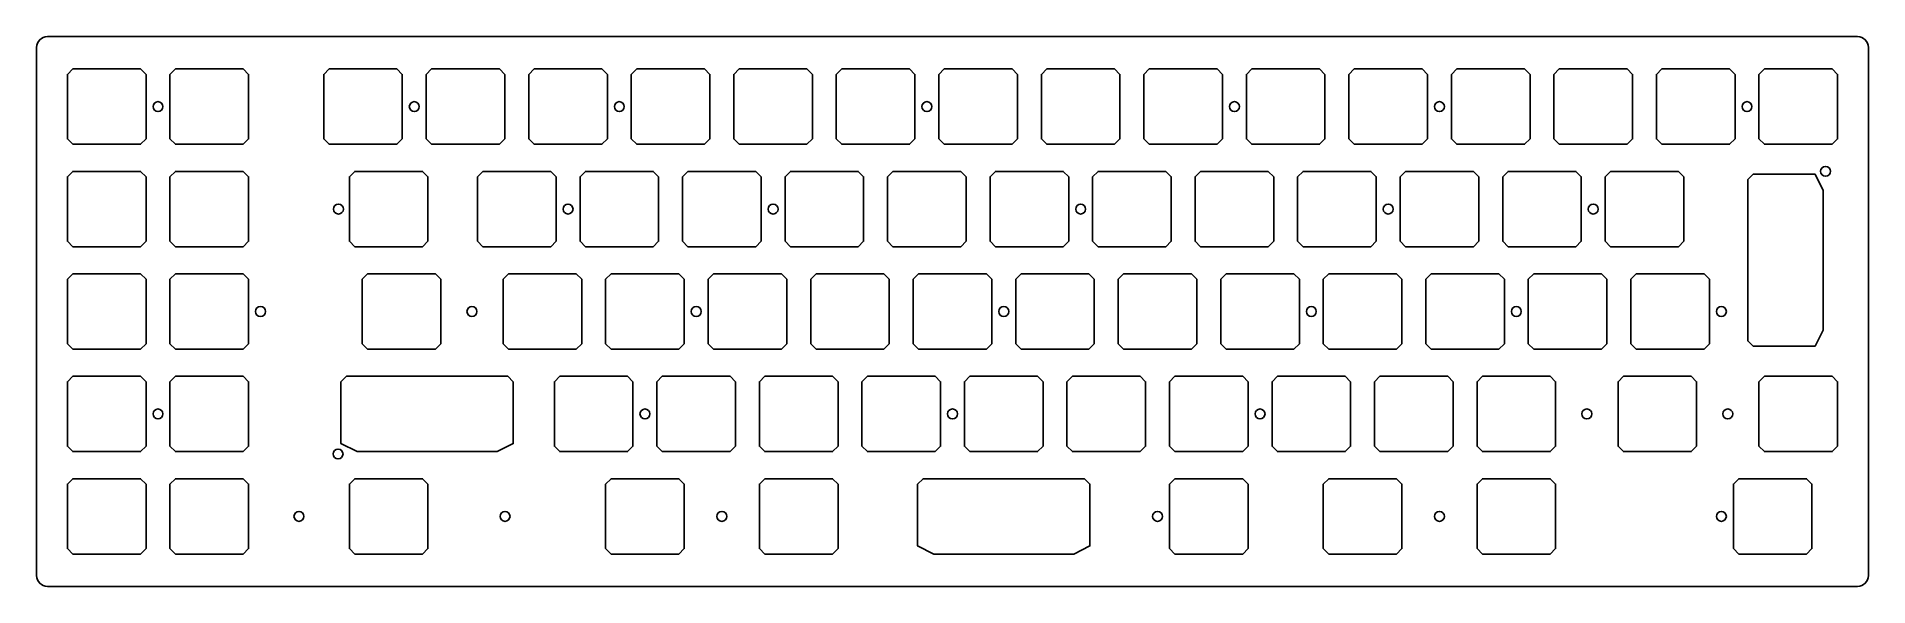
# Model space of a CAD drawing. Header units: millimetres. Extents: x -170 to 170, y -51 to 51.
import ezdxf

# ---------------------------------------------------------------- set-up
doc = ezdxf.new("R2010")
doc.units = ezdxf.units.MM
doc.layers.get('0').update_dxf_attribs({"linetype": 'CONTINUOUS'})

msp = doc.modelspace()

# ---------------------------------------------------------------- linework, layer by layer
msp.add_lwpolyline([(168.1875, 51.125), (-168.1875, 51.125, 0.4142135624), (-170.1875, 49.125), (-170.1875, -49.125, 0.4142135624), (-168.1875, -51.125), (168.1875, -51.125, 0.4142135624), (170.1875, -49.125), (170.1875, 49.125, 0.4142135624)], format="xyb", close=True)
for points in [[(-163.4625, 31.1), (-164.4625, 32.1), (-164.4625, 44.1), (-163.4625, 45.1), (-150.8625, 45.1), (-149.8625, 44.1), (-149.8625, 32.1), (-150.8625, 31.1)], [(-144.4125, 45.1), (-131.8125, 45.1), (-130.8125, 44.1), (-130.8125, 32.1), (-131.8125, 31.1), (-144.4125, 31.1), (-145.4125, 32.1), (-145.4125, 44.1)], [(-102.2375, 32.1), (-103.2375, 31.1), (-115.8375, 31.1), (-116.8375, 32.1), (-116.8375, 44.1), (-115.8375, 45.1), (-103.2375, 45.1), (-102.2375, 44.1)], [(-97.7875, 44.1), (-96.7875, 45.1), (-84.1875, 45.1), (-83.1875, 44.1), (-83.1875, 32.1), (-84.1875, 31.1), (-96.7875, 31.1), (-97.7875, 32.1)], [(-78.7375, 44.1), (-77.7375, 45.1), (-65.1375, 45.1), (-64.1375, 44.1), (-64.1375, 32.1), (-65.1375, 31.1), (-77.7375, 31.1), (-78.7375, 32.1)], [(-58.6875, 45.1), (-46.0875, 45.1), (-45.0875, 44.1), (-45.0875, 32.1), (-46.0875, 31.1), (-58.6875, 31.1), (-59.6875, 32.1), (-59.6875, 44.1)], [(-27.0375, 31.1), (-39.6375, 31.1), (-40.6375, 32.1), (-40.6375, 44.1), (-39.6375, 45.1), (-27.0375, 45.1), (-26.0375, 44.1), (-26.0375, 32.1)], [(-6.9875, 32.1), (-7.9875, 31.1), (-20.5875, 31.1), (-21.5875, 32.1), (-21.5875, 44.1), (-20.5875, 45.1), (-7.9875, 45.1), (-6.9875, 44.1)], [(-2.5375, 44.1), (-1.5375, 45.1), (11.0625, 45.1), (12.0625, 44.1), (12.0625, 32.1), (11.0625, 31.1), (-1.5375, 31.1), (-2.5375, 32.1)], [(30.1125, 31.1), (17.5125, 31.1), (16.5125, 32.1), (16.5125, 44.1), (17.5125, 45.1), (30.1125, 45.1), (31.1125, 44.1), (31.1125, 32.1)], [(50.1625, 32.1), (49.1625, 31.1), (36.5625, 31.1), (35.5625, 32.1), (35.5625, 44.1), (36.5625, 45.1), (49.1625, 45.1), (50.1625, 44.1)], [(69.2125, 44.1), (69.2125, 32.1), (68.2125, 31.1), (55.6125, 31.1), (54.6125, 32.1), (54.6125, 44.1), (55.6125, 45.1), (68.2125, 45.1)], [(87.2625, 45.1), (88.2625, 44.1), (88.2625, 32.1), (87.2625, 31.1), (74.6625, 31.1), (73.6625, 32.1), (73.6625, 44.1), (74.6625, 45.1)], [(92.7125, 44.1), (93.7125, 45.1), (106.3125, 45.1), (107.3125, 44.1), (107.3125, 32.1), (106.3125, 31.1), (93.7125, 31.1), (92.7125, 32.1)], [(111.7625, 32.1), (111.7625, 44.1), (112.7625, 45.1), (125.3625, 45.1), (126.3625, 44.1), (126.3625, 32.1), (125.3625, 31.1), (112.7625, 31.1)], [(131.8125, 45.1), (144.4125, 45.1), (145.4125, 44.1), (145.4125, 32.1), (144.4125, 31.1), (131.8125, 31.1), (130.8125, 32.1), (130.8125, 44.1)], [(163.4625, 31.1), (150.8625, 31.1), (149.8625, 32.1), (149.8625, 44.1), (150.8625, 45.1), (163.4625, 45.1), (164.4625, 44.1), (164.4625, 32.1)], [(-149.8625, 25.05), (-149.8625, 13.05), (-150.8625, 12.05), (-163.4625, 12.05), (-164.4625, 13.05), (-164.4625, 25.05), (-163.4625, 26.05), (-150.8625, 26.05)], [(-131.8125, 26.05), (-130.8125, 25.05), (-130.8125, 13.05), (-131.8125, 12.05), (-144.4125, 12.05), (-145.4125, 13.05), (-145.4125, 25.05), (-144.4125, 26.05)], [(-97.475, 13.05), (-98.475, 12.05), (-111.075, 12.05), (-112.075, 13.05), (-112.075, 25.05), (-111.075, 26.05), (-98.475, 26.05), (-97.475, 25.05)], [(-88.2625, 13.05), (-88.2625, 25.05), (-87.2625, 26.05), (-74.6625, 26.05), (-73.6625, 25.05), (-73.6625, 13.05), (-74.6625, 12.05), (-87.2625, 12.05)], [(-54.6125, 25.05), (-54.6125, 13.05), (-55.6125, 12.05), (-68.2125, 12.05), (-69.2125, 13.05), (-69.2125, 25.05), (-68.2125, 26.05), (-55.6125, 26.05)], [(-36.5625, 12.05), (-49.1625, 12.05), (-50.1625, 13.05), (-50.1625, 25.05), (-49.1625, 26.05), (-36.5625, 26.05), (-35.5625, 25.05), (-35.5625, 13.05)], [(-31.1125, 13.05), (-31.1125, 25.05), (-30.1125, 26.05), (-17.5125, 26.05), (-16.5125, 25.05), (-16.5125, 13.05), (-17.5125, 12.05), (-30.1125, 12.05)], [(2.5375, 13.05), (1.5375, 12.05), (-11.0625, 12.05), (-12.0625, 13.05), (-12.0625, 25.05), (-11.0625, 26.05), (1.5375, 26.05), (2.5375, 25.05)], [(7.9875, 12.05), (6.9875, 13.05), (6.9875, 25.05), (7.9875, 26.05), (20.5875, 26.05), (21.5875, 25.05), (21.5875, 13.05), (20.5875, 12.05)], [(26.0375, 25.05), (27.0375, 26.05), (39.6375, 26.05), (40.6375, 25.05), (40.6375, 13.05), (39.6375, 12.05), (27.0375, 12.05), (26.0375, 13.05)], [(58.6875, 26.05), (59.6875, 25.05), (59.6875, 13.05), (58.6875, 12.05), (46.0875, 12.05), (45.0875, 13.05), (45.0875, 25.05), (46.0875, 26.05)], [(78.7375, 13.05), (77.7375, 12.05), (65.1375, 12.05), (64.1375, 13.05), (64.1375, 25.05), (65.1375, 26.05), (77.7375, 26.05), (78.7375, 25.05)], [(96.7875, 26.05), (97.7875, 25.05), (97.7875, 13.05), (96.7875, 12.05), (84.1875, 12.05), (83.1875, 13.05), (83.1875, 25.05), (84.1875, 26.05)], [(102.2375, 25.05), (103.2375, 26.05), (115.8375, 26.05), (116.8375, 25.05), (116.8375, 13.05), (115.8375, 12.05), (103.2375, 12.05), (102.2375, 13.05)], [(122.2875, 26.05), (134.8875, 26.05), (135.8875, 25.05), (135.8875, 13.05), (134.8875, 12.05), (122.2875, 12.05), (121.2875, 13.05), (121.2875, 25.05)], [(147.78125, 24.525), (147.78125, -5.475), (148.78125, -6.475), (160.28125, -6.475), (161.78125, -3.475), (161.78125, 22.525), (160.28125, 25.525), (148.78125, 25.525)], [(-150.8625, -7), (-163.4625, -7), (-164.4625, -6), (-164.4625, 6), (-163.4625, 7), (-150.8625, 7), (-149.8625, 6), (-149.8625, -6)], [(-131.8125, 7), (-130.8125, 6), (-130.8125, -6), (-131.8125, -7), (-144.4125, -7), (-145.4125, -6), (-145.4125, 6), (-144.4125, 7)], [(-95.093755, -6), (-96.093755, -7), (-108.693755, -7), (-109.693755, -6), (-109.693755, 6), (-108.693755, 7), (-96.093755, 7), (-95.093755, 6)], [(-82.5, -7), (-83.5, -6), (-83.5, 6), (-82.5, 7), (-69.9, 7), (-68.9, 6), (-68.9, -6), (-69.9, -7)], [(-50.85, -7), (-63.45, -7), (-64.45, -6), (-64.45, 6), (-63.45, 7), (-50.85, 7), (-49.85, 6), (-49.85, -6)], [(-30.8, 6), (-30.8, -6), (-31.8, -7), (-44.4, -7), (-45.4, -6), (-45.4, 6), (-44.4, 7), (-31.8, 7)], [(-25.35, 7), (-12.75, 7), (-11.75, 6), (-11.75, -6), (-12.75, -7), (-25.35, -7), (-26.35, -6), (-26.35, 6)], [(6.3, -7), (-6.3, -7), (-7.3, -6), (-7.3, 6), (-6.3, 7), (6.3, 7), (7.3, 6), (7.3, -6)], [(26.35, -6), (25.35, -7), (12.75, -7), (11.75, -6), (11.75, 6), (12.75, 7), (25.35, 7), (26.35, 6)], [(31.8, -7), (30.8, -6), (30.8, 6), (31.8, 7), (44.4, 7), (45.4, 6), (45.4, -6), (44.4, -7)], [(50.85, -7), (49.85, -6), (49.85, 6), (50.85, 7), (63.45, 7), (64.45, 6), (64.45, -6), (63.45, -7)], [(69.9, 7), (82.5, 7), (83.5, 6), (83.5, -6), (82.5, -7), (69.9, -7), (68.9, -6), (68.9, 6)], [(102.55, -6), (101.55, -7), (88.95, -7), (87.95, -6), (87.95, 6), (88.95, 7), (101.55, 7), (102.55, 6)], [(121.6, -6), (120.6, -7), (108, -7), (107, -6), (107, 6), (108, 7), (120.6, 7), (121.6, 6)], [(139.65, 7), (140.65, 6), (140.65, -6), (139.65, -7), (127.05, -7), (126.05, -6), (126.05, 6), (127.05, 7)], [(-149.8625, -25.05), (-150.8625, -26.05), (-163.4625, -26.05), (-164.4625, -25.05), (-164.4625, -13.05), (-163.4625, -12.05), (-150.8625, -12.05), (-149.8625, -13.05)], [(-131.8125, -26.05), (-144.4125, -26.05), (-145.4125, -25.05), (-145.4125, -13.05), (-144.4125, -12.05), (-131.8125, -12.05), (-130.8125, -13.05), (-130.8125, -25.05)], [(-81.63125, -13.05), (-81.63125, -24.55), (-84.63125, -26.05), (-110.63125, -26.05), (-113.63125, -24.55), (-113.63125, -13.05), (-112.63125, -12.05), (-82.63125, -12.05)], [(-59.375, -13.05), (-59.375, -25.05), (-60.375, -26.05), (-72.975, -26.05), (-73.975, -25.05), (-73.975, -13.05), (-72.975, -12.05), (-60.375, -12.05)], [(-41.325, -12.05), (-40.325, -13.05), (-40.325, -25.05), (-41.325, -26.05), (-53.925, -26.05), (-54.925, -25.05), (-54.925, -13.05), (-53.925, -12.05)], [(-22.275, -12.05), (-21.275, -13.05), (-21.275, -25.05), (-22.275, -26.05), (-34.875, -26.05), (-35.875, -25.05), (-35.875, -13.05), (-34.875, -12.05)], [(-3.225, -26.05), (-15.825, -26.05), (-16.825, -25.05), (-16.825, -13.05), (-15.825, -12.05), (-3.225, -12.05), (-2.225, -13.05), (-2.225, -25.05)], [(3.225, -26.05), (2.225, -25.05), (2.225, -13.05), (3.225, -12.05), (15.825, -12.05), (16.825, -13.05), (16.825, -25.05), (15.825, -26.05)], [(34.875, -26.05), (22.275, -26.05), (21.275, -25.05), (21.275, -13.05), (22.275, -12.05), (34.875, -12.05), (35.875, -13.05), (35.875, -25.05)], [(41.325, -26.05), (40.325, -25.05), (40.325, -13.05), (41.325, -12.05), (53.925, -12.05), (54.925, -13.05), (54.925, -25.05), (53.925, -26.05)], [(73.975, -13.05), (73.975, -25.05), (72.975, -26.05), (60.375, -26.05), (59.375, -25.05), (59.375, -13.05), (60.375, -12.05), (72.975, -12.05)], [(79.425, -26.05), (78.425, -25.05), (78.425, -13.05), (79.425, -12.05), (92.025, -12.05), (93.025, -13.05), (93.025, -25.05), (92.025, -26.05)], [(111.075, -12.05), (112.075, -13.05), (112.075, -25.05), (111.075, -26.05), (98.475, -26.05), (97.475, -25.05), (97.475, -13.05), (98.475, -12.05)], [(138.26875, -25.05), (137.26875, -26.05), (124.66875, -26.05), (123.66875, -25.05), (123.66875, -13.05), (124.66875, -12.05), (137.26875, -12.05), (138.26875, -13.05)], [(164.4625, -25.05), (163.4625, -26.05), (150.8625, -26.05), (149.8625, -25.05), (149.8625, -13.05), (150.8625, -12.05), (163.4625, -12.05), (164.4625, -13.05)], [(-163.4625, -45.1), (-164.4625, -44.1), (-164.4625, -32.1), (-163.4625, -31.1), (-150.8625, -31.1), (-149.8625, -32.1), (-149.8625, -44.1), (-150.8625, -45.1)], [(-145.4125, -32.1), (-144.4125, -31.1), (-131.8125, -31.1), (-130.8125, -32.1), (-130.8125, -44.1), (-131.8125, -45.1), (-144.4125, -45.1), (-145.4125, -44.1)], [(-97.475, -32.1), (-97.475, -44.1), (-98.475, -45.1), (-111.075, -45.1), (-112.075, -44.1), (-112.075, -32.1), (-111.075, -31.1), (-98.475, -31.1)], [(-50.85, -45.1), (-63.45, -45.1), (-64.45, -44.1), (-64.45, -32.1), (-63.45, -31.1), (-50.85, -31.1), (-49.85, -32.1), (-49.85, -44.1)], [(-34.875, -31.1), (-22.275, -31.1), (-21.275, -32.1), (-21.275, -44.1), (-22.275, -45.1), (-34.875, -45.1), (-35.875, -44.1), (-35.875, -32.1)], [(22.525, -45.1), (25.525, -43.6), (25.525, -32.1), (24.525, -31.1), (-5.475, -31.1), (-6.475, -32.1), (-6.475, -43.6), (-3.475, -45.1)], [(53.925, -31.1), (54.925, -32.1), (54.925, -44.1), (53.925, -45.1), (41.325, -45.1), (40.325, -44.1), (40.325, -32.1), (41.325, -31.1)], [(68.9, -44.1), (68.9, -32.1), (69.9, -31.1), (82.5, -31.1), (83.5, -32.1), (83.5, -44.1), (82.5, -45.1), (69.9, -45.1)], [(97.475, -44.1), (97.475, -32.1), (98.475, -31.1), (111.075, -31.1), (112.075, -32.1), (112.075, -44.1), (111.075, -45.1), (98.475, -45.1)], [(145.1, -44.1), (145.1, -32.1), (146.1, -31.1), (158.7, -31.1), (159.7, -32.1), (159.7, -44.1), (158.7, -45.1), (146.1, -45.1)]]:
    msp.add_lwpolyline(points, close=True)
for centre in [(-147.6375, 38.1), (-100.012356, 38.1), (-61.91226, 38.1), (-4.762116, 38.1), (52.388028, 38.1), (90.488124, 38.1), (147.638268, 38.1), (162.2295, 26.069), (-114.101454, 19.049952), (-71.437284, 19.049952), (-33.337188, 19.049952), (23.812956, 19.049952), (80.9631, 19.049952), (119.063196, 19.049952), (-128.587428, -0.000096), (-89.296875, 0), (-47.624724, -0.000096), (9.525, 0), (66.675, 0), (104.775, -0.000096), (142.875756, -0.000096), (-147.637476, -19.050144), (-57.149748, -19.050144), (0.000396, -19.050144), (57.15054, -19.050144), (117.871875, -19.050144), (144.065625, -19.050144), (-114.1755, -26.498), (-121.44375, -38.1), (-83.145126, -38.1), (-42.8625, -38.1), (38.100492, -38.100192), (90.4875, -38.100192), (142.875756, -38.100192)]:
    msp.add_circle(centre, 0.925)

doc.saveas('drawing.dxf')
